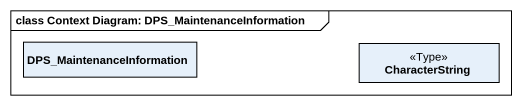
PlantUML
@startuml
mainframe class Context Diagram: DPS_MaintenanceInformation
hide circle
hide empty members
class DPS_MaintenanceInformation
class CharacterString <<Type>>
@enduml
